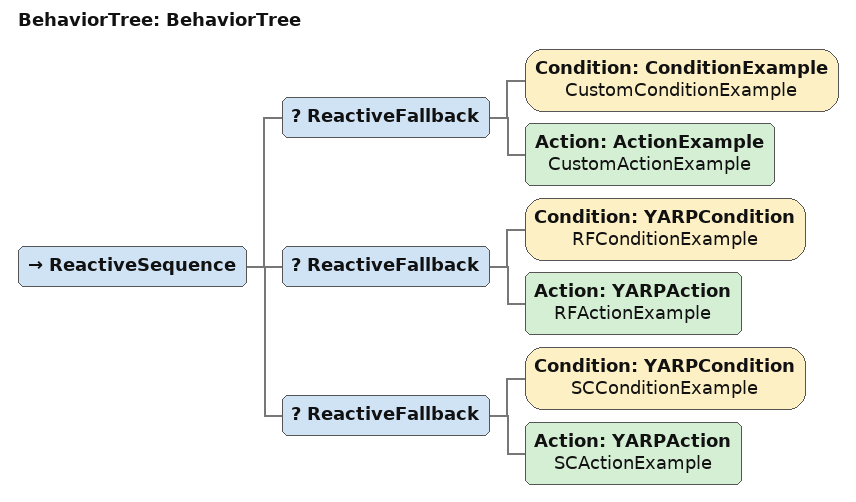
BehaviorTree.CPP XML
<?xml version="1.0"?>
<!--
 Copyright (C) 2020 Fondazione Istituto Italiano di Tecnologia (IIT)
 All Rights Reserved.
-->
<root main_tree_to_execute="BehaviorTree">
    <BehaviorTree ID="BehaviorTree">
        <ReactiveSequence>
          <ReactiveFallback>
           <Condition ID="ConditionExample" name="CustomConditionExample"/>
           <Action ID="ActionExample" name="CustomActionExample"/>
        </ReactiveFallback>
        <ReactiveFallback>
         <Condition ID="YARPCondition" name="RFConditionExample"/>
         <Action ID="YARPAction" name="RFActionExample"/>
      </ReactiveFallback>
      <ReactiveFallback>
       <Condition ID="YARPCondition" name="SCConditionExample"/>
       <Action ID="YARPAction" name="SCActionExample"/>
    </ReactiveFallback>
        </ReactiveSequence>
    </BehaviorTree>
</root>
